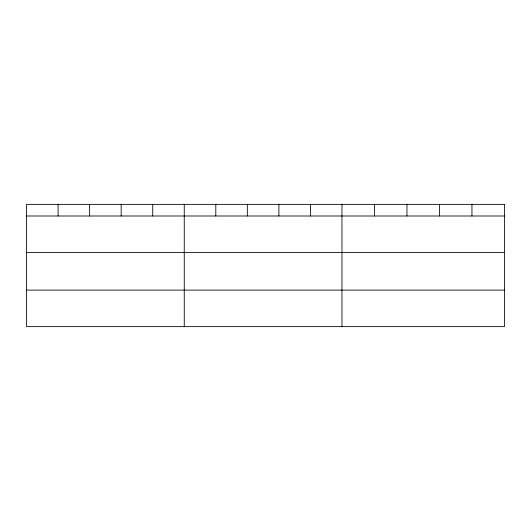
<?xml version="1.0" encoding="UTF-8"?>
<svg xmlns="http://www.w3.org/2000/svg" width="531" height="531" viewBox="0 0 531 531"><rect width="100%" height="100%" fill="white"/><g stroke="black" fill="none" stroke-linecap="round" stroke-linejoin="round"><path stroke-width="0.8" d="M26.55 215.998L504.45 215.998M26.55 252.51L504.45 252.51M26.55 290.125L504.45 290.125M471.953 204.362L471.953 215.998M439.456 204.362L439.456 215.998M406.958 204.362L406.958 215.998M374.461 204.362L374.461 215.998M341.964 204.362L341.964 326.638M310.423 204.362L310.423 215.998M278.881 204.362L278.881 215.998M247.34 204.362L247.34 215.998M215.798 204.362L215.798 215.998M184.257 204.362L184.257 326.638M152.716 204.362L152.716 215.998M121.174 204.362L121.174 215.998M89.633 204.362L89.633 215.998M58.091 204.362L58.091 215.998M504.45 204.362L26.55 204.362L26.55 326.638L504.45 326.638L504.45 204.362"/></g></svg>
